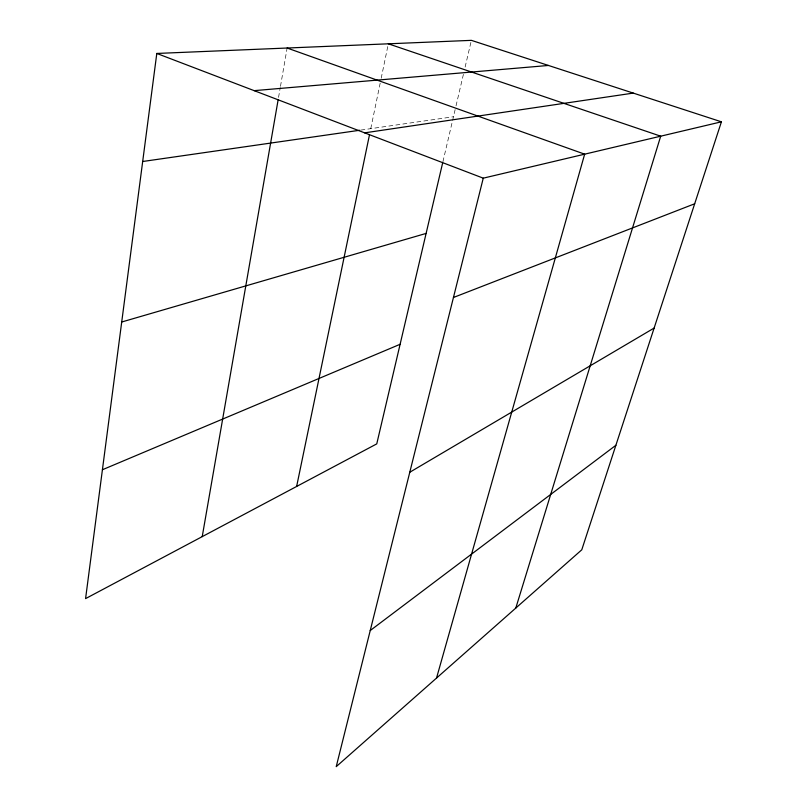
<?xml version="1.0" encoding="UTF-8"?>
<svg xmlns="http://www.w3.org/2000/svg" width="807" height="807" viewBox="0 0 807 807"><rect width="100%" height="100%" fill="white"/><g stroke="black" fill="none" stroke-linecap="round" stroke-linejoin="round"><path stroke-width="0.61" stroke-dasharray="4.04 3.03" d="M278.546 97.405L280.271 87.529M280.483 86.299L286.919 49.257M370.756 128.666L380.178 83.161M381.197 78.239L388.328 43.81M442.922 161.713L452.323 121.615M452.606 120.404L455.743 107.049M456.026 105.838L463.42 74.305M465.125 67.031L471.379 40.35M360.86 130.088L453.463 116.753"/><path stroke-width="1.21" d="M721.418 121.817L483.262 178.165L336.226 766.65L581.776 549.799L721.418 121.817L471.379 40.35L156.8 53.454L85.582 598.612L376.758 443.88L442.64 162.933M202.224 536.625L278.122 99.876M296.633 486.46L369.485 134.789M436.526 678.072L584.661 154.167L287.131 48.027M515.794 608.064L660.701 136.181L388.328 43.81M370.231 630.539L615.872 445.282M409.785 472.246L654.114 328.076M102.418 469.745L400.111 344.286M453.443 297.49L694.676 203.778M121.716 322.003L426.116 233.415M364.633 132.852L633.273 93.098M142.688 161.501L359.629 130.27M254.175 90.646L548.447 65.458M156.8 53.454L483.262 178.165"/></g></svg>
